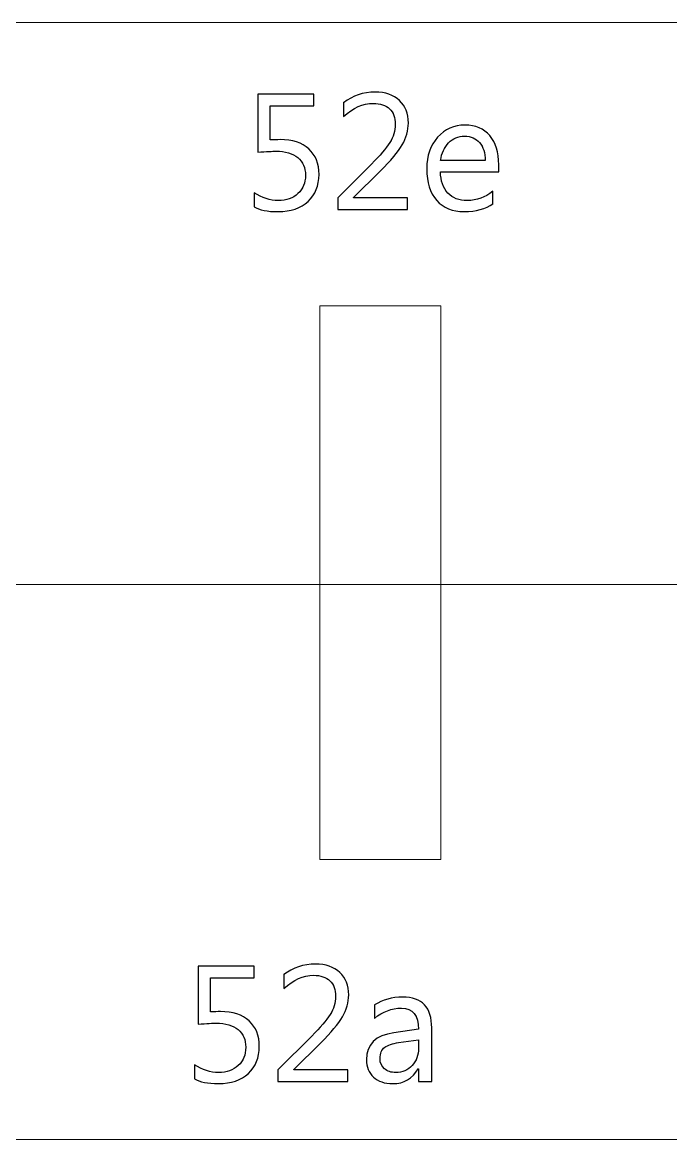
# Model space of a CAD drawing. Header units: centimetres. Extents: x -19.4 to 19.9, y -26.5 to 22.7.
# Drawn here: x -4.053 to -2.391, y 19.805 to 22.671 of the extents above; entities that cross this region are included whole.
import ezdxf

# ---------------------------------------------------------------- set-up
doc = ezdxf.new("R2010")
doc.units = ezdxf.units.CM
doc.header["$MEASUREMENT"] = 0
doc.layers.add('Camada 1', color=7, linetype='Continuous')

msp = doc.modelspace()

# ---------------------------------------------------------------- linework, layer by layer
at = {"layer": 'Camada 1', "color": 7, "lineweight": 9}
msp.add_lwpolyline([(-3.29051, 20.52374), (-2.98037, 20.52374), (-2.98037, 21.94334), (-3.29051, 21.94334), (-3.29051, 20.52374)], close=True, dxfattribs=at)
for points in [[(-5.71413, 22.67052), (-5.71413, 22.67052), (2.17639, 22.67048), (2.17639, 22.67048), (2.17639, 22.67048), (2.17639, 22.67048), (2.17639, 19.8054), (2.17639, 19.8054), (2.17639, 19.8054), (2.17639, 19.8054), (-5.71413, 19.80566), (-5.71413, 19.80566), (-5.71413, 19.80566), (-5.71413, 19.80566), (-5.71413, 22.67052), (-5.71413, 22.67052)], [(-5.71413, 21.22868), (-5.71413, 21.22868), (2.17639, 21.22866), (2.17639, 21.22866), (2.17639, 21.22866), (2.17639, 21.22866), (2.17639, 19.8054), (2.17639, 19.8054), (2.17639, 19.8054), (2.17639, 19.8054), (-5.71413, 19.80553), (-5.71413, 19.80553), (-5.71413, 19.80553), (-5.71413, 19.80553), (-5.71413, 21.22868), (-5.71413, 21.22868)]]:
    msp.add_open_spline(points, degree=3, knots=[0, 0, 0, 0, 0.2, 0.2, 0.2, 0.2, 0.4, 0.4, 0.4, 0.4, 0.6, 0.6, 0.6, 0.6, 1, 1, 1, 1], dxfattribs=at)
at = {"layer": 'Camada 1', "color": 7}
for points, knots in [([(-3.06592, 22.1902), (-3.06592, 22.1902), (-3.24457, 22.1902), (-3.24457, 22.1902), (-3.24457, 22.1902), (-3.24457, 22.1902), (-3.24457, 22.22026), (-3.24457, 22.22026), (-3.24457, 22.22026), (-3.24457, 22.22026), (-3.15821, 22.3069), (-3.15821, 22.3069), (-3.15821, 22.3069), (-3.13613, 22.32898), (-3.12039, 22.34733), (-3.11101, 22.36201), (-3.11101, 22.36201), (-3.10155, 22.37668), (-3.09683, 22.39242), (-3.09683, 22.40907), (-3.09683, 22.40907), (-3.09683, 22.42614), (-3.1017, 22.43941), (-3.1115, 22.44879), (-3.1115, 22.44879), (-3.12131, 22.45817), (-3.13521, 22.46283), (-3.15327, 22.46283), (-3.15327, 22.46283), (-3.17973, 22.46283), (-3.20506, 22.45154), (-3.22933, 22.42896), (-3.22933, 22.42896), (-3.22933, 22.42896), (-3.22933, 22.46452), (-3.22933, 22.46452), (-3.22933, 22.46452), (-3.20619, 22.48259), (-3.17924, 22.49162), (-3.14855, 22.49162), (-3.14855, 22.49162), (-3.12209, 22.49162), (-3.10127, 22.48442), (-3.0861, 22.4701), (-3.0861, 22.4701), (-3.07093, 22.45578), (-3.06338, 22.43651), (-3.06338, 22.41238), (-3.06338, 22.41238), (-3.06338, 22.3934), (-3.0686, 22.37478), (-3.07912, 22.35664), (-3.07912, 22.35664), (-3.08956, 22.33851), (-3.1084, 22.316), (-3.13556, 22.28912), (-3.13556, 22.28912), (-3.13556, 22.28912), (-3.20393, 22.22153), (-3.20393, 22.22153), (-3.20393, 22.22153), (-3.20393, 22.22153), (-3.20393, 22.22068), (-3.20393, 22.22068), (-3.20393, 22.22068), (-3.20393, 22.22068), (-3.06592, 22.22068), (-3.06592, 22.22068), (-3.06592, 22.22068), (-3.06592, 22.22068), (-3.06592, 22.1902), (-3.06592, 22.1902)], [0, 0, 0, 0, 0.0526316, 0.0526316, 0.0526316, 0.0526316, 0.1052632, 0.1052632, 0.1052632, 0.1052632, 0.1578947, 0.1578947, 0.1578947, 0.1578947, 0.2105263, 0.2105263, 0.2105263, 0.2105263, 0.2631579, 0.2631579, 0.2631579, 0.2631579, 0.3157895, 0.3157895, 0.3157895, 0.3157895, 0.3684211, 0.3684211, 0.3684211, 0.3684211, 0.4210526, 0.4210526, 0.4210526, 0.4210526, 0.4736842, 0.4736842, 0.4736842, 0.4736842, 0.5263158, 0.5263158, 0.5263158, 0.5263158, 0.5789474, 0.5789474, 0.5789474, 0.5789474, 0.6315789, 0.6315789, 0.6315789, 0.631579, 0.6842105, 0.6842105, 0.6842105, 0.6842105, 0.7368421, 0.7368421, 0.7368421, 0.7368421, 0.7894737, 0.7894737, 0.7894737, 0.7894737, 0.8421053, 0.8421053, 0.8421053, 0.8421053, 0.8947368, 0.8947368, 0.8947368, 0.8947369, 1, 1, 1, 1]), ([(-3.45878, 22.1974), (-3.45878, 22.1974), (-3.45878, 22.23338), (-3.45878, 22.23338), (-3.45878, 22.23338), (-3.43853, 22.22012), (-3.41793, 22.21348), (-3.39698, 22.21348), (-3.39698, 22.21348), (-3.37602, 22.21348), (-3.35916, 22.21941), (-3.34632, 22.23126), (-3.34632, 22.23126), (-3.33354, 22.24305), (-3.32712, 22.25878), (-3.32712, 22.27833), (-3.32712, 22.27833), (-3.32712, 22.29773), (-3.33369, 22.3129), (-3.34674, 22.32376), (-3.34674, 22.32376), (-3.35986, 22.33463), (-3.37856, 22.34006), (-3.40297, 22.34006), (-3.40297, 22.34006), (-3.41123, 22.34006), (-3.42675, 22.33922), (-3.44947, 22.33759), (-3.44947, 22.33759), (-3.44947, 22.33759), (-3.44947, 22.48654), (-3.44947, 22.48654), (-3.44947, 22.48654), (-3.44947, 22.48654), (-3.30596, 22.48654), (-3.30596, 22.48654), (-3.30596, 22.48654), (-3.30596, 22.48654), (-3.30596, 22.45606), (-3.30596, 22.45606), (-3.30596, 22.45606), (-3.30596, 22.45606), (-3.4173, 22.45606), (-3.4173, 22.45606), (-3.4173, 22.45606), (-3.4173, 22.45606), (-3.4173, 22.36885), (-3.4173, 22.36885), (-3.4173, 22.36885), (-3.40819, 22.36941), (-3.3998, 22.3697), (-3.39204, 22.3697), (-3.39204, 22.3697), (-3.36036, 22.3697), (-3.3358, 22.36172), (-3.31845, 22.34585), (-3.31845, 22.34585), (-3.30109, 22.32997), (-3.29241, 22.30817), (-3.29241, 22.28051), (-3.29241, 22.28051), (-3.29241, 22.25187), (-3.30172, 22.22879), (-3.32042, 22.21137), (-3.32042, 22.21137), (-3.33912, 22.19387), (-3.3648, 22.18512), (-3.39733, 22.18512), (-3.39733, 22.18512), (-3.42477, 22.18512), (-3.44524, 22.18921), (-3.45878, 22.1974)], [0, 0, 0, 0, 0.0526316, 0.0526316, 0.0526316, 0.0526316, 0.1052632, 0.1052632, 0.1052632, 0.1052632, 0.1578947, 0.1578947, 0.1578947, 0.1578947, 0.2105263, 0.2105263, 0.2105263, 0.2105263, 0.2631579, 0.2631579, 0.2631579, 0.2631579, 0.3157895, 0.3157895, 0.3157895, 0.3157895, 0.3684211, 0.3684211, 0.3684211, 0.3684211, 0.4210526, 0.4210526, 0.4210526, 0.4210526, 0.4736842, 0.4736842, 0.4736842, 0.4736842, 0.5263158, 0.5263158, 0.5263158, 0.5263158, 0.5789474, 0.5789474, 0.5789474, 0.5789474, 0.6315789, 0.6315789, 0.6315789, 0.631579, 0.6842105, 0.6842105, 0.6842105, 0.6842105, 0.7368421, 0.7368421, 0.7368421, 0.7368421, 0.7894737, 0.7894737, 0.7894737, 0.7894737, 0.8421053, 0.8421053, 0.8421053, 0.8421053, 0.8947368, 0.8947368, 0.8947368, 0.8947369, 1, 1, 1, 1]), ([(-2.83182, 22.28757), (-2.83182, 22.28757), (-2.98126, 22.28757), (-2.98126, 22.28757), (-2.98126, 22.28757), (-2.98069, 22.26393), (-2.97434, 22.24566), (-2.96228, 22.23282), (-2.96228, 22.23282), (-2.95014, 22.2199), (-2.93349, 22.21348), (-2.91232, 22.21348), (-2.91232, 22.21348), (-2.88847, 22.21348), (-2.8666, 22.22139), (-2.84663, 22.23719), (-2.84663, 22.23719), (-2.84663, 22.23719), (-2.84663, 22.20544), (-2.84663, 22.20544), (-2.84663, 22.20544), (-2.86519, 22.19189), (-2.88981, 22.18512), (-2.92037, 22.18512), (-2.92037, 22.18512), (-2.95021, 22.18512), (-2.97371, 22.19472), (-2.99078, 22.21398), (-2.99078, 22.21398), (-3.00786, 22.23324), (-3.01639, 22.26033), (-3.01639, 22.29519), (-3.01639, 22.29519), (-3.01639, 22.32821), (-3.00708, 22.35502), (-2.98838, 22.37583), (-2.98838, 22.37583), (-2.96968, 22.39658), (-2.94654, 22.40695), (-2.91881, 22.40695), (-2.91881, 22.40695), (-2.89115, 22.40695), (-2.86971, 22.39799), (-2.85454, 22.38007), (-2.85454, 22.38007), (-2.83937, 22.36215), (-2.83182, 22.33724), (-2.83182, 22.30535), (-2.83182, 22.30535), (-2.83182, 22.30535), (-2.83182, 22.28757), (-2.83182, 22.28757)], [0, 0, 0, 0, 0.0714286, 0.0714286, 0.0714286, 0.0714286, 0.1428571, 0.1428571, 0.1428571, 0.1428572, 0.2142857, 0.2142857, 0.2142857, 0.2142857, 0.2857143, 0.2857143, 0.2857143, 0.2857143, 0.3571429, 0.3571429, 0.3571429, 0.3571429, 0.4285714, 0.4285714, 0.4285714, 0.4285714, 0.5, 0.5, 0.5, 0.5, 0.5714286, 0.5714286, 0.5714286, 0.5714286, 0.6428571, 0.6428571, 0.6428571, 0.6428572, 0.7142857, 0.7142857, 0.7142857, 0.7142857, 0.7857143, 0.7857143, 0.7857143, 0.7857143, 0.8571429, 0.8571429, 0.8571429, 0.8571429, 1, 1, 1, 1]), ([(-2.86653, 22.31636), (-2.86667, 22.33597), (-2.8714, 22.35128), (-2.88071, 22.36222), (-2.88071, 22.36222), (-2.89003, 22.37315), (-2.90294, 22.37859), (-2.91945, 22.37859), (-2.91945, 22.37859), (-2.93539, 22.37859), (-2.94901, 22.37287), (-2.96016, 22.36137), (-2.96016, 22.36137), (-2.97131, 22.34987), (-2.97822, 22.33491), (-2.98083, 22.31636), (-2.98083, 22.31636), (-2.98083, 22.31636), (-2.86653, 22.31636), (-2.86653, 22.31636)], [0, 0, 0, 0, 0.1666667, 0.1666667, 0.1666667, 0.1666667, 0.3333333, 0.3333333, 0.3333333, 0.3333333, 0.5, 0.5, 0.5, 0.5, 0.6666667, 0.6666667, 0.6666667, 0.6666667, 1, 1, 1, 1]), ([(-3.61178, 19.9614), (-3.61178, 19.9614), (-3.61178, 19.99738), (-3.61178, 19.99738), (-3.61178, 19.99738), (-3.59153, 19.98412), (-3.57093, 19.97748), (-3.54998, 19.97748), (-3.54998, 19.97748), (-3.52902, 19.97748), (-3.51216, 19.98341), (-3.49932, 19.99526), (-3.49932, 19.99526), (-3.48654, 20.00705), (-3.48012, 20.02278), (-3.48012, 20.04233), (-3.48012, 20.04233), (-3.48012, 20.06173), (-3.48669, 20.0769), (-3.49974, 20.08776), (-3.49974, 20.08776), (-3.51286, 20.09863), (-3.53156, 20.10406), (-3.55597, 20.10406), (-3.55597, 20.10406), (-3.56423, 20.10406), (-3.57975, 20.10322), (-3.60247, 20.10159), (-3.60247, 20.10159), (-3.60247, 20.10159), (-3.60247, 20.25054), (-3.60247, 20.25054), (-3.60247, 20.25054), (-3.60247, 20.25054), (-3.45896, 20.25054), (-3.45896, 20.25054), (-3.45896, 20.25054), (-3.45896, 20.25054), (-3.45896, 20.22006), (-3.45896, 20.22006), (-3.45896, 20.22006), (-3.45896, 20.22006), (-3.5703, 20.22006), (-3.5703, 20.22006), (-3.5703, 20.22006), (-3.5703, 20.22006), (-3.5703, 20.13285), (-3.5703, 20.13285), (-3.5703, 20.13285), (-3.56119, 20.13341), (-3.5528, 20.1337), (-3.54504, 20.1337), (-3.54504, 20.1337), (-3.51336, 20.1337), (-3.4888, 20.12572), (-3.47145, 20.10985), (-3.47145, 20.10985), (-3.45409, 20.09397), (-3.44541, 20.07217), (-3.44541, 20.04451), (-3.44541, 20.04451), (-3.44541, 20.01587), (-3.45472, 19.99279), (-3.47342, 19.97537), (-3.47342, 19.97537), (-3.49212, 19.95787), (-3.5178, 19.94912), (-3.55033, 19.94912), (-3.55033, 19.94912), (-3.57777, 19.94912), (-3.59824, 19.95321), (-3.61178, 19.9614)], [0, 0, 0, 0, 0.0526316, 0.0526316, 0.0526316, 0.0526316, 0.1052632, 0.1052632, 0.1052632, 0.1052632, 0.1578947, 0.1578947, 0.1578947, 0.1578947, 0.2105263, 0.2105263, 0.2105263, 0.2105263, 0.2631579, 0.2631579, 0.2631579, 0.2631579, 0.3157895, 0.3157895, 0.3157895, 0.3157895, 0.3684211, 0.3684211, 0.3684211, 0.3684211, 0.4210526, 0.4210526, 0.4210526, 0.4210526, 0.4736842, 0.4736842, 0.4736842, 0.4736842, 0.5263158, 0.5263158, 0.5263158, 0.5263158, 0.5789474, 0.5789474, 0.5789474, 0.5789474, 0.6315789, 0.6315789, 0.6315789, 0.631579, 0.6842105, 0.6842105, 0.6842105, 0.6842105, 0.7368421, 0.7368421, 0.7368421, 0.7368421, 0.7894737, 0.7894737, 0.7894737, 0.7894737, 0.8421053, 0.8421053, 0.8421053, 0.8421053, 0.8947368, 0.8947368, 0.8947368, 0.8947369, 1, 1, 1, 1]), ([(-3.21892, 19.9542), (-3.21892, 19.9542), (-3.39757, 19.9542), (-3.39757, 19.9542), (-3.39757, 19.9542), (-3.39757, 19.9542), (-3.39757, 19.98426), (-3.39757, 19.98426), (-3.39757, 19.98426), (-3.39757, 19.98426), (-3.31121, 20.0709), (-3.31121, 20.0709), (-3.31121, 20.0709), (-3.28913, 20.09298), (-3.27339, 20.11133), (-3.26401, 20.12601), (-3.26401, 20.12601), (-3.25455, 20.14068), (-3.24983, 20.15642), (-3.24983, 20.17307), (-3.24983, 20.17307), (-3.24983, 20.19014), (-3.2547, 20.20341), (-3.2645, 20.21279), (-3.2645, 20.21279), (-3.27431, 20.22217), (-3.28821, 20.22683), (-3.30627, 20.22683), (-3.30627, 20.22683), (-3.33273, 20.22683), (-3.35806, 20.21554), (-3.38233, 20.19296), (-3.38233, 20.19296), (-3.38233, 20.19296), (-3.38233, 20.22852), (-3.38233, 20.22852), (-3.38233, 20.22852), (-3.35919, 20.24659), (-3.33224, 20.25562), (-3.30155, 20.25562), (-3.30155, 20.25562), (-3.27509, 20.25562), (-3.25427, 20.24842), (-3.2391, 20.2341), (-3.2391, 20.2341), (-3.22393, 20.21978), (-3.21638, 20.20051), (-3.21638, 20.17638), (-3.21638, 20.17638), (-3.21638, 20.1574), (-3.2216, 20.13878), (-3.23212, 20.12064), (-3.23212, 20.12064), (-3.24256, 20.10251), (-3.2614, 20.08), (-3.28856, 20.05312), (-3.28856, 20.05312), (-3.28856, 20.05312), (-3.35693, 19.98553), (-3.35693, 19.98553), (-3.35693, 19.98553), (-3.35693, 19.98553), (-3.35693, 19.98468), (-3.35693, 19.98468), (-3.35693, 19.98468), (-3.35693, 19.98468), (-3.21892, 19.98468), (-3.21892, 19.98468), (-3.21892, 19.98468), (-3.21892, 19.98468), (-3.21892, 19.9542), (-3.21892, 19.9542)], [0, 0, 0, 0, 0.0526316, 0.0526316, 0.0526316, 0.0526316, 0.1052632, 0.1052632, 0.1052632, 0.1052632, 0.1578947, 0.1578947, 0.1578947, 0.1578947, 0.2105263, 0.2105263, 0.2105263, 0.2105263, 0.2631579, 0.2631579, 0.2631579, 0.2631579, 0.3157895, 0.3157895, 0.3157895, 0.3157895, 0.3684211, 0.3684211, 0.3684211, 0.3684211, 0.4210526, 0.4210526, 0.4210526, 0.4210526, 0.4736842, 0.4736842, 0.4736842, 0.4736842, 0.5263158, 0.5263158, 0.5263158, 0.5263158, 0.5789474, 0.5789474, 0.5789474, 0.5789474, 0.6315789, 0.6315789, 0.6315789, 0.631579, 0.6842105, 0.6842105, 0.6842105, 0.6842105, 0.7368421, 0.7368421, 0.7368421, 0.7368421, 0.7894737, 0.7894737, 0.7894737, 0.7894737, 0.8421053, 0.8421053, 0.8421053, 0.8421053, 0.8947368, 0.8947368, 0.8947368, 0.8947369, 1, 1, 1, 1]), ([(-3.00344, 19.9542), (-3.00344, 19.9542), (-3.03731, 19.9542), (-3.03731, 19.9542), (-3.03731, 19.9542), (-3.03731, 19.9542), (-3.03731, 19.98729), (-3.03731, 19.98729), (-3.03731, 19.98729), (-3.03731, 19.98729), (-3.03816, 19.98729), (-3.03816, 19.98729), (-3.03816, 19.98729), (-3.0529, 19.96182), (-3.07456, 19.94912), (-3.10328, 19.94912), (-3.10328, 19.94912), (-3.12438, 19.94912), (-3.14089, 19.95469), (-3.15281, 19.96591), (-3.15281, 19.96591), (-3.16474, 19.97706), (-3.17066, 19.99188), (-3.17066, 20.01036), (-3.17066, 20.01036), (-3.17066, 20.04995), (-3.14738, 20.07302), (-3.10081, 20.07951), (-3.10081, 20.07951), (-3.10081, 20.07951), (-3.03731, 20.0884), (-3.03731, 20.0884), (-3.03731, 20.0884), (-3.03731, 20.12452), (-3.05185, 20.14259), (-3.08091, 20.14259), (-3.08091, 20.14259), (-3.10639, 20.14259), (-3.12939, 20.13384), (-3.14992, 20.11634), (-3.14992, 20.11634), (-3.14992, 20.11634), (-3.14992, 20.15105), (-3.14992, 20.15105), (-3.14992, 20.15105), (-3.12911, 20.16432), (-3.10519, 20.17095), (-3.07802, 20.17095), (-3.07802, 20.17095), (-3.02828, 20.17095), (-3.00344, 20.14463), (-3.00344, 20.09193), (-3.00344, 20.09193), (-3.00344, 20.09193), (-3.00344, 19.9542), (-3.00344, 19.9542)], [0, 0, 0, 0, 0.0666667, 0.0666667, 0.0666667, 0.0666667, 0.1333333, 0.1333333, 0.1333333, 0.1333333, 0.2, 0.2, 0.2, 0.2, 0.2666667, 0.2666667, 0.2666667, 0.2666667, 0.3333333, 0.3333333, 0.3333333, 0.3333333, 0.4, 0.4, 0.4, 0.4, 0.4666667, 0.4666667, 0.4666667, 0.4666667, 0.5333333, 0.5333333, 0.5333333, 0.5333333, 0.6, 0.6, 0.6, 0.6, 0.6666667, 0.6666667, 0.6666667, 0.6666667, 0.7333333, 0.7333333, 0.7333333, 0.7333333, 0.8, 0.8, 0.8, 0.8, 0.8666667, 0.8666667, 0.8666667, 0.8666667, 1, 1, 1, 1]), ([(-3.03731, 20.06131), (-3.03731, 20.06131), (-3.08839, 20.05425), (-3.08839, 20.05425), (-3.08839, 20.05425), (-3.10413, 20.05206), (-3.11598, 20.04811), (-3.12395, 20.04254), (-3.12395, 20.04254), (-3.13193, 20.03689), (-3.13595, 20.02701), (-3.13595, 20.01276), (-3.13595, 20.01276), (-3.13595, 20.00239), (-3.13228, 19.99392), (-3.12487, 19.98736), (-3.12487, 19.98736), (-3.11753, 19.9808), (-3.10766, 19.97748), (-3.09545, 19.97748), (-3.09545, 19.97748), (-3.07859, 19.97748), (-3.06469, 19.98341), (-3.05375, 19.99519), (-3.05375, 19.99519), (-3.04281, 20.00705), (-3.03731, 20.022), (-3.03731, 20.04014), (-3.03731, 20.04014), (-3.03731, 20.04014), (-3.03731, 20.06131), (-3.03731, 20.06131)], [0, 0, 0, 0, 0.1111111, 0.1111111, 0.1111111, 0.1111111, 0.2222222, 0.2222222, 0.2222222, 0.2222222, 0.3333333, 0.3333333, 0.3333333, 0.3333333, 0.4444444, 0.4444444, 0.4444444, 0.4444445, 0.5555556, 0.5555556, 0.5555556, 0.5555556, 0.6666667, 0.6666667, 0.6666667, 0.6666667, 0.7777778, 0.7777778, 0.7777778, 0.7777778, 1, 1, 1, 1])]:
    msp.add_open_spline(points, degree=3, knots=knots, dxfattribs=at)
at = {"layer": 'Camada 1', "color": 250, "lineweight": 9}
for points, knots in [([(-3.06592, 22.1902), (-3.06592, 22.1902), (-3.24457, 22.1902), (-3.24457, 22.1902), (-3.24457, 22.1902), (-3.24457, 22.1902), (-3.24457, 22.22026), (-3.24457, 22.22026), (-3.24457, 22.22026), (-3.24457, 22.22026), (-3.15821, 22.3069), (-3.15821, 22.3069), (-3.15821, 22.3069), (-3.13613, 22.32898), (-3.12039, 22.34733), (-3.11101, 22.36201), (-3.11101, 22.36201), (-3.10155, 22.37668), (-3.09683, 22.39242), (-3.09683, 22.40907), (-3.09683, 22.40907), (-3.09683, 22.42614), (-3.1017, 22.43941), (-3.1115, 22.44879), (-3.1115, 22.44879), (-3.12131, 22.45817), (-3.13521, 22.46283), (-3.15327, 22.46283), (-3.15327, 22.46283), (-3.17973, 22.46283), (-3.20506, 22.45154), (-3.22933, 22.42896), (-3.22933, 22.42896), (-3.22933, 22.42896), (-3.22933, 22.46452), (-3.22933, 22.46452), (-3.22933, 22.46452), (-3.20619, 22.48259), (-3.17924, 22.49162), (-3.14855, 22.49162), (-3.14855, 22.49162), (-3.12209, 22.49162), (-3.10127, 22.48442), (-3.0861, 22.4701), (-3.0861, 22.4701), (-3.07093, 22.45578), (-3.06338, 22.43651), (-3.06338, 22.41238), (-3.06338, 22.41238), (-3.06338, 22.3934), (-3.0686, 22.37478), (-3.07912, 22.35664), (-3.07912, 22.35664), (-3.08956, 22.33851), (-3.1084, 22.316), (-3.13556, 22.28912), (-3.13556, 22.28912), (-3.13556, 22.28912), (-3.20393, 22.22153), (-3.20393, 22.22153), (-3.20393, 22.22153), (-3.20393, 22.22153), (-3.20393, 22.22068), (-3.20393, 22.22068), (-3.20393, 22.22068), (-3.20393, 22.22068), (-3.06592, 22.22068), (-3.06592, 22.22068), (-3.06592, 22.22068), (-3.06592, 22.22068), (-3.06592, 22.1902), (-3.06592, 22.1902)], [0, 0, 0, 0, 0.0526316, 0.0526316, 0.0526316, 0.0526316, 0.1052632, 0.1052632, 0.1052632, 0.1052632, 0.1578947, 0.1578947, 0.1578947, 0.1578947, 0.2105263, 0.2105263, 0.2105263, 0.2105263, 0.2631579, 0.2631579, 0.2631579, 0.2631579, 0.3157895, 0.3157895, 0.3157895, 0.3157895, 0.3684211, 0.3684211, 0.3684211, 0.3684211, 0.4210526, 0.4210526, 0.4210526, 0.4210526, 0.4736842, 0.4736842, 0.4736842, 0.4736842, 0.5263158, 0.5263158, 0.5263158, 0.5263158, 0.5789474, 0.5789474, 0.5789474, 0.5789474, 0.6315789, 0.6315789, 0.6315789, 0.631579, 0.6842105, 0.6842105, 0.6842105, 0.6842105, 0.7368421, 0.7368421, 0.7368421, 0.7368421, 0.7894737, 0.7894737, 0.7894737, 0.7894737, 0.8421053, 0.8421053, 0.8421053, 0.8421053, 0.8947368, 0.8947368, 0.8947368, 0.8947369, 1, 1, 1, 1]), ([(-3.45878, 22.1974), (-3.45878, 22.1974), (-3.45878, 22.23338), (-3.45878, 22.23338), (-3.45878, 22.23338), (-3.43853, 22.22012), (-3.41793, 22.21348), (-3.39698, 22.21348), (-3.39698, 22.21348), (-3.37602, 22.21348), (-3.35916, 22.21941), (-3.34632, 22.23126), (-3.34632, 22.23126), (-3.33354, 22.24305), (-3.32712, 22.25878), (-3.32712, 22.27833), (-3.32712, 22.27833), (-3.32712, 22.29773), (-3.33369, 22.3129), (-3.34674, 22.32376), (-3.34674, 22.32376), (-3.35986, 22.33463), (-3.37856, 22.34006), (-3.40297, 22.34006), (-3.40297, 22.34006), (-3.41123, 22.34006), (-3.42675, 22.33922), (-3.44947, 22.33759), (-3.44947, 22.33759), (-3.44947, 22.33759), (-3.44947, 22.48654), (-3.44947, 22.48654), (-3.44947, 22.48654), (-3.44947, 22.48654), (-3.30596, 22.48654), (-3.30596, 22.48654), (-3.30596, 22.48654), (-3.30596, 22.48654), (-3.30596, 22.45606), (-3.30596, 22.45606), (-3.30596, 22.45606), (-3.30596, 22.45606), (-3.4173, 22.45606), (-3.4173, 22.45606), (-3.4173, 22.45606), (-3.4173, 22.45606), (-3.4173, 22.36885), (-3.4173, 22.36885), (-3.4173, 22.36885), (-3.40819, 22.36941), (-3.3998, 22.3697), (-3.39204, 22.3697), (-3.39204, 22.3697), (-3.36036, 22.3697), (-3.3358, 22.36172), (-3.31845, 22.34585), (-3.31845, 22.34585), (-3.30109, 22.32997), (-3.29241, 22.30817), (-3.29241, 22.28051), (-3.29241, 22.28051), (-3.29241, 22.25187), (-3.30172, 22.22879), (-3.32042, 22.21137), (-3.32042, 22.21137), (-3.33912, 22.19387), (-3.3648, 22.18512), (-3.39733, 22.18512), (-3.39733, 22.18512), (-3.42477, 22.18512), (-3.44524, 22.18921), (-3.45878, 22.1974)], [0, 0, 0, 0, 0.0526316, 0.0526316, 0.0526316, 0.0526316, 0.1052632, 0.1052632, 0.1052632, 0.1052632, 0.1578947, 0.1578947, 0.1578947, 0.1578947, 0.2105263, 0.2105263, 0.2105263, 0.2105263, 0.2631579, 0.2631579, 0.2631579, 0.2631579, 0.3157895, 0.3157895, 0.3157895, 0.3157895, 0.3684211, 0.3684211, 0.3684211, 0.3684211, 0.4210526, 0.4210526, 0.4210526, 0.4210526, 0.4736842, 0.4736842, 0.4736842, 0.4736842, 0.5263158, 0.5263158, 0.5263158, 0.5263158, 0.5789474, 0.5789474, 0.5789474, 0.5789474, 0.6315789, 0.6315789, 0.6315789, 0.631579, 0.6842105, 0.6842105, 0.6842105, 0.6842105, 0.7368421, 0.7368421, 0.7368421, 0.7368421, 0.7894737, 0.7894737, 0.7894737, 0.7894737, 0.8421053, 0.8421053, 0.8421053, 0.8421053, 0.8947368, 0.8947368, 0.8947368, 0.8947369, 1, 1, 1, 1]), ([(-2.83182, 22.28757), (-2.83182, 22.28757), (-2.98126, 22.28757), (-2.98126, 22.28757), (-2.98126, 22.28757), (-2.98069, 22.26393), (-2.97434, 22.24566), (-2.96228, 22.23282), (-2.96228, 22.23282), (-2.95014, 22.2199), (-2.93349, 22.21348), (-2.91232, 22.21348), (-2.91232, 22.21348), (-2.88847, 22.21348), (-2.8666, 22.22139), (-2.84663, 22.23719), (-2.84663, 22.23719), (-2.84663, 22.23719), (-2.84663, 22.20544), (-2.84663, 22.20544), (-2.84663, 22.20544), (-2.86519, 22.19189), (-2.88981, 22.18512), (-2.92037, 22.18512), (-2.92037, 22.18512), (-2.95021, 22.18512), (-2.97371, 22.19472), (-2.99078, 22.21398), (-2.99078, 22.21398), (-3.00786, 22.23324), (-3.01639, 22.26033), (-3.01639, 22.29519), (-3.01639, 22.29519), (-3.01639, 22.32821), (-3.00708, 22.35502), (-2.98838, 22.37583), (-2.98838, 22.37583), (-2.96968, 22.39658), (-2.94654, 22.40695), (-2.91881, 22.40695), (-2.91881, 22.40695), (-2.89115, 22.40695), (-2.86971, 22.39799), (-2.85454, 22.38007), (-2.85454, 22.38007), (-2.83937, 22.36215), (-2.83182, 22.33724), (-2.83182, 22.30535), (-2.83182, 22.30535), (-2.83182, 22.30535), (-2.83182, 22.28757), (-2.83182, 22.28757)], [0, 0, 0, 0, 0.0714286, 0.0714286, 0.0714286, 0.0714286, 0.1428571, 0.1428571, 0.1428571, 0.1428572, 0.2142857, 0.2142857, 0.2142857, 0.2142857, 0.2857143, 0.2857143, 0.2857143, 0.2857143, 0.3571429, 0.3571429, 0.3571429, 0.3571429, 0.4285714, 0.4285714, 0.4285714, 0.4285714, 0.5, 0.5, 0.5, 0.5, 0.5714286, 0.5714286, 0.5714286, 0.5714286, 0.6428571, 0.6428571, 0.6428571, 0.6428572, 0.7142857, 0.7142857, 0.7142857, 0.7142857, 0.7857143, 0.7857143, 0.7857143, 0.7857143, 0.8571429, 0.8571429, 0.8571429, 0.8571429, 1, 1, 1, 1]), ([(-2.86653, 22.31636), (-2.86667, 22.33597), (-2.8714, 22.35128), (-2.88071, 22.36222), (-2.88071, 22.36222), (-2.89003, 22.37315), (-2.90294, 22.37859), (-2.91945, 22.37859), (-2.91945, 22.37859), (-2.93539, 22.37859), (-2.94901, 22.37287), (-2.96016, 22.36137), (-2.96016, 22.36137), (-2.97131, 22.34987), (-2.97822, 22.33491), (-2.98083, 22.31636), (-2.98083, 22.31636), (-2.98083, 22.31636), (-2.86653, 22.31636), (-2.86653, 22.31636)], [0, 0, 0, 0, 0.1666667, 0.1666667, 0.1666667, 0.1666667, 0.3333333, 0.3333333, 0.3333333, 0.3333333, 0.5, 0.5, 0.5, 0.5, 0.6666667, 0.6666667, 0.6666667, 0.6666667, 1, 1, 1, 1]), ([(-3.61178, 19.9614), (-3.61178, 19.9614), (-3.61178, 19.99738), (-3.61178, 19.99738), (-3.61178, 19.99738), (-3.59153, 19.98412), (-3.57093, 19.97748), (-3.54998, 19.97748), (-3.54998, 19.97748), (-3.52902, 19.97748), (-3.51216, 19.98341), (-3.49932, 19.99526), (-3.49932, 19.99526), (-3.48654, 20.00705), (-3.48012, 20.02278), (-3.48012, 20.04233), (-3.48012, 20.04233), (-3.48012, 20.06173), (-3.48669, 20.0769), (-3.49974, 20.08776), (-3.49974, 20.08776), (-3.51286, 20.09863), (-3.53156, 20.10406), (-3.55597, 20.10406), (-3.55597, 20.10406), (-3.56423, 20.10406), (-3.57975, 20.10322), (-3.60247, 20.10159), (-3.60247, 20.10159), (-3.60247, 20.10159), (-3.60247, 20.25054), (-3.60247, 20.25054), (-3.60247, 20.25054), (-3.60247, 20.25054), (-3.45896, 20.25054), (-3.45896, 20.25054), (-3.45896, 20.25054), (-3.45896, 20.25054), (-3.45896, 20.22006), (-3.45896, 20.22006), (-3.45896, 20.22006), (-3.45896, 20.22006), (-3.5703, 20.22006), (-3.5703, 20.22006), (-3.5703, 20.22006), (-3.5703, 20.22006), (-3.5703, 20.13285), (-3.5703, 20.13285), (-3.5703, 20.13285), (-3.56119, 20.13341), (-3.5528, 20.1337), (-3.54504, 20.1337), (-3.54504, 20.1337), (-3.51336, 20.1337), (-3.4888, 20.12572), (-3.47145, 20.10985), (-3.47145, 20.10985), (-3.45409, 20.09397), (-3.44541, 20.07217), (-3.44541, 20.04451), (-3.44541, 20.04451), (-3.44541, 20.01587), (-3.45472, 19.99279), (-3.47342, 19.97537), (-3.47342, 19.97537), (-3.49212, 19.95787), (-3.5178, 19.94912), (-3.55033, 19.94912), (-3.55033, 19.94912), (-3.57777, 19.94912), (-3.59824, 19.95321), (-3.61178, 19.9614)], [0, 0, 0, 0, 0.0526316, 0.0526316, 0.0526316, 0.0526316, 0.1052632, 0.1052632, 0.1052632, 0.1052632, 0.1578947, 0.1578947, 0.1578947, 0.1578947, 0.2105263, 0.2105263, 0.2105263, 0.2105263, 0.2631579, 0.2631579, 0.2631579, 0.2631579, 0.3157895, 0.3157895, 0.3157895, 0.3157895, 0.3684211, 0.3684211, 0.3684211, 0.3684211, 0.4210526, 0.4210526, 0.4210526, 0.4210526, 0.4736842, 0.4736842, 0.4736842, 0.4736842, 0.5263158, 0.5263158, 0.5263158, 0.5263158, 0.5789474, 0.5789474, 0.5789474, 0.5789474, 0.6315789, 0.6315789, 0.6315789, 0.631579, 0.6842105, 0.6842105, 0.6842105, 0.6842105, 0.7368421, 0.7368421, 0.7368421, 0.7368421, 0.7894737, 0.7894737, 0.7894737, 0.7894737, 0.8421053, 0.8421053, 0.8421053, 0.8421053, 0.8947368, 0.8947368, 0.8947368, 0.8947369, 1, 1, 1, 1]), ([(-3.21892, 19.9542), (-3.21892, 19.9542), (-3.39757, 19.9542), (-3.39757, 19.9542), (-3.39757, 19.9542), (-3.39757, 19.9542), (-3.39757, 19.98426), (-3.39757, 19.98426), (-3.39757, 19.98426), (-3.39757, 19.98426), (-3.31121, 20.0709), (-3.31121, 20.0709), (-3.31121, 20.0709), (-3.28913, 20.09298), (-3.27339, 20.11133), (-3.26401, 20.12601), (-3.26401, 20.12601), (-3.25455, 20.14068), (-3.24983, 20.15642), (-3.24983, 20.17307), (-3.24983, 20.17307), (-3.24983, 20.19014), (-3.2547, 20.20341), (-3.2645, 20.21279), (-3.2645, 20.21279), (-3.27431, 20.22217), (-3.28821, 20.22683), (-3.30627, 20.22683), (-3.30627, 20.22683), (-3.33273, 20.22683), (-3.35806, 20.21554), (-3.38233, 20.19296), (-3.38233, 20.19296), (-3.38233, 20.19296), (-3.38233, 20.22852), (-3.38233, 20.22852), (-3.38233, 20.22852), (-3.35919, 20.24659), (-3.33224, 20.25562), (-3.30155, 20.25562), (-3.30155, 20.25562), (-3.27509, 20.25562), (-3.25427, 20.24842), (-3.2391, 20.2341), (-3.2391, 20.2341), (-3.22393, 20.21978), (-3.21638, 20.20051), (-3.21638, 20.17638), (-3.21638, 20.17638), (-3.21638, 20.1574), (-3.2216, 20.13878), (-3.23212, 20.12064), (-3.23212, 20.12064), (-3.24256, 20.10251), (-3.2614, 20.08), (-3.28856, 20.05312), (-3.28856, 20.05312), (-3.28856, 20.05312), (-3.35693, 19.98553), (-3.35693, 19.98553), (-3.35693, 19.98553), (-3.35693, 19.98553), (-3.35693, 19.98468), (-3.35693, 19.98468), (-3.35693, 19.98468), (-3.35693, 19.98468), (-3.21892, 19.98468), (-3.21892, 19.98468), (-3.21892, 19.98468), (-3.21892, 19.98468), (-3.21892, 19.9542), (-3.21892, 19.9542)], [0, 0, 0, 0, 0.0526316, 0.0526316, 0.0526316, 0.0526316, 0.1052632, 0.1052632, 0.1052632, 0.1052632, 0.1578947, 0.1578947, 0.1578947, 0.1578947, 0.2105263, 0.2105263, 0.2105263, 0.2105263, 0.2631579, 0.2631579, 0.2631579, 0.2631579, 0.3157895, 0.3157895, 0.3157895, 0.3157895, 0.3684211, 0.3684211, 0.3684211, 0.3684211, 0.4210526, 0.4210526, 0.4210526, 0.4210526, 0.4736842, 0.4736842, 0.4736842, 0.4736842, 0.5263158, 0.5263158, 0.5263158, 0.5263158, 0.5789474, 0.5789474, 0.5789474, 0.5789474, 0.6315789, 0.6315789, 0.6315789, 0.631579, 0.6842105, 0.6842105, 0.6842105, 0.6842105, 0.7368421, 0.7368421, 0.7368421, 0.7368421, 0.7894737, 0.7894737, 0.7894737, 0.7894737, 0.8421053, 0.8421053, 0.8421053, 0.8421053, 0.8947368, 0.8947368, 0.8947368, 0.8947369, 1, 1, 1, 1]), ([(-3.00344, 19.9542), (-3.00344, 19.9542), (-3.03731, 19.9542), (-3.03731, 19.9542), (-3.03731, 19.9542), (-3.03731, 19.9542), (-3.03731, 19.98729), (-3.03731, 19.98729), (-3.03731, 19.98729), (-3.03731, 19.98729), (-3.03816, 19.98729), (-3.03816, 19.98729), (-3.03816, 19.98729), (-3.0529, 19.96182), (-3.07456, 19.94912), (-3.10328, 19.94912), (-3.10328, 19.94912), (-3.12438, 19.94912), (-3.14089, 19.95469), (-3.15281, 19.96591), (-3.15281, 19.96591), (-3.16474, 19.97706), (-3.17066, 19.99188), (-3.17066, 20.01036), (-3.17066, 20.01036), (-3.17066, 20.04995), (-3.14738, 20.07302), (-3.10081, 20.07951), (-3.10081, 20.07951), (-3.10081, 20.07951), (-3.03731, 20.0884), (-3.03731, 20.0884), (-3.03731, 20.0884), (-3.03731, 20.12452), (-3.05185, 20.14259), (-3.08091, 20.14259), (-3.08091, 20.14259), (-3.10639, 20.14259), (-3.12939, 20.13384), (-3.14992, 20.11634), (-3.14992, 20.11634), (-3.14992, 20.11634), (-3.14992, 20.15105), (-3.14992, 20.15105), (-3.14992, 20.15105), (-3.12911, 20.16432), (-3.10519, 20.17095), (-3.07802, 20.17095), (-3.07802, 20.17095), (-3.02828, 20.17095), (-3.00344, 20.14463), (-3.00344, 20.09193), (-3.00344, 20.09193), (-3.00344, 20.09193), (-3.00344, 19.9542), (-3.00344, 19.9542)], [0, 0, 0, 0, 0.0666667, 0.0666667, 0.0666667, 0.0666667, 0.1333333, 0.1333333, 0.1333333, 0.1333333, 0.2, 0.2, 0.2, 0.2, 0.2666667, 0.2666667, 0.2666667, 0.2666667, 0.3333333, 0.3333333, 0.3333333, 0.3333333, 0.4, 0.4, 0.4, 0.4, 0.4666667, 0.4666667, 0.4666667, 0.4666667, 0.5333333, 0.5333333, 0.5333333, 0.5333333, 0.6, 0.6, 0.6, 0.6, 0.6666667, 0.6666667, 0.6666667, 0.6666667, 0.7333333, 0.7333333, 0.7333333, 0.7333333, 0.8, 0.8, 0.8, 0.8, 0.8666667, 0.8666667, 0.8666667, 0.8666667, 1, 1, 1, 1]), ([(-3.03731, 20.06131), (-3.03731, 20.06131), (-3.08839, 20.05425), (-3.08839, 20.05425), (-3.08839, 20.05425), (-3.10413, 20.05206), (-3.11598, 20.04811), (-3.12395, 20.04254), (-3.12395, 20.04254), (-3.13193, 20.03689), (-3.13595, 20.02701), (-3.13595, 20.01276), (-3.13595, 20.01276), (-3.13595, 20.00239), (-3.13228, 19.99392), (-3.12487, 19.98736), (-3.12487, 19.98736), (-3.11753, 19.9808), (-3.10766, 19.97748), (-3.09545, 19.97748), (-3.09545, 19.97748), (-3.07859, 19.97748), (-3.06469, 19.98341), (-3.05375, 19.99519), (-3.05375, 19.99519), (-3.04281, 20.00705), (-3.03731, 20.022), (-3.03731, 20.04014), (-3.03731, 20.04014), (-3.03731, 20.04014), (-3.03731, 20.06131), (-3.03731, 20.06131)], [0, 0, 0, 0, 0.1111111, 0.1111111, 0.1111111, 0.1111111, 0.2222222, 0.2222222, 0.2222222, 0.2222222, 0.3333333, 0.3333333, 0.3333333, 0.3333333, 0.4444444, 0.4444444, 0.4444444, 0.4444445, 0.5555556, 0.5555556, 0.5555556, 0.5555556, 0.6666667, 0.6666667, 0.6666667, 0.6666667, 0.7777778, 0.7777778, 0.7777778, 0.7777778, 1, 1, 1, 1])]:
    msp.add_open_spline(points, degree=3, knots=knots, dxfattribs=at)

doc.saveas('drawing.dxf')
